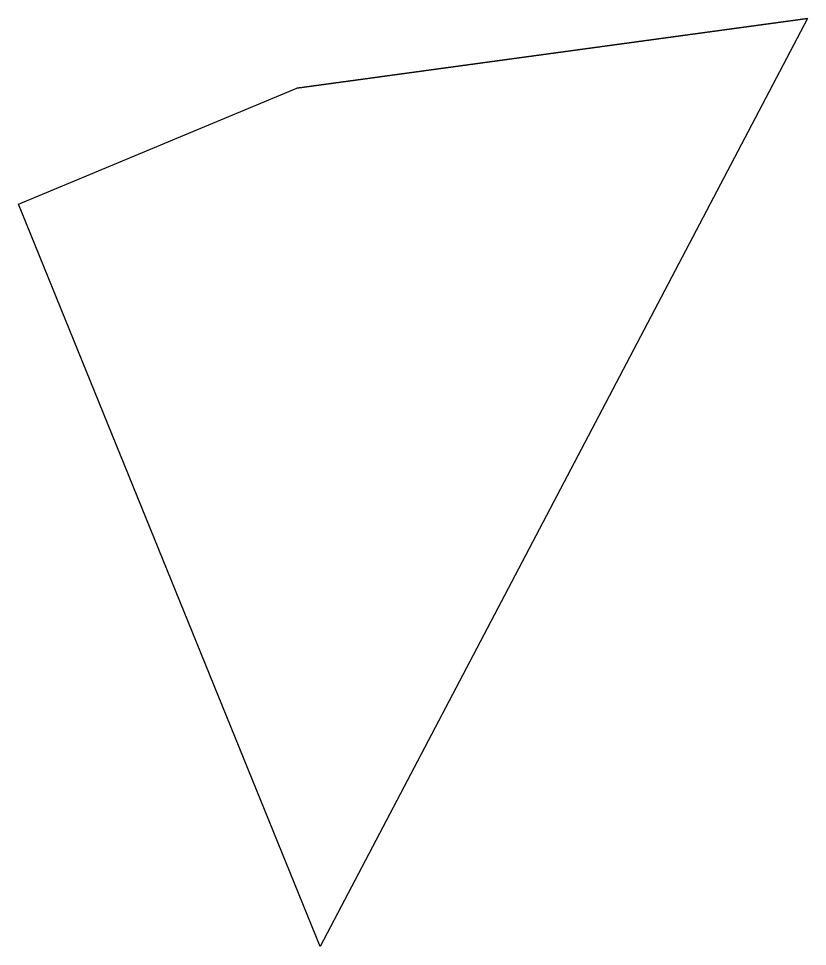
# Model space of a CAD drawing. Header units: metres. Extents: x 7315 to 8034, y 3459 to 4304.
import ezdxf

# ---------------------------------------------------------------- set-up
doc = ezdxf.new("R2010")
doc.units = ezdxf.units.M
doc.layers.add('Tavolo 3', color=7, linetype='Continuous')

msp = doc.modelspace()

# ---------------------------------------------------------------- meshes
at = {"layer": 'Tavolo 3'}
mesh = msp.add_polyface(dxfattribs=at)
corners = [(7589.91, 3459.34), (7780.15, 3881.87), (8033.82, 4304.41), (7568.77, 4241.03), (7315.11, 4135.4), (8160.65, 4219.9)]
mesh.append_faces([[corners[k] for k in face] for face in [(1,), (2, 3), (0, 4, 3, 2)]])

doc.saveas('drawing.dxf')
